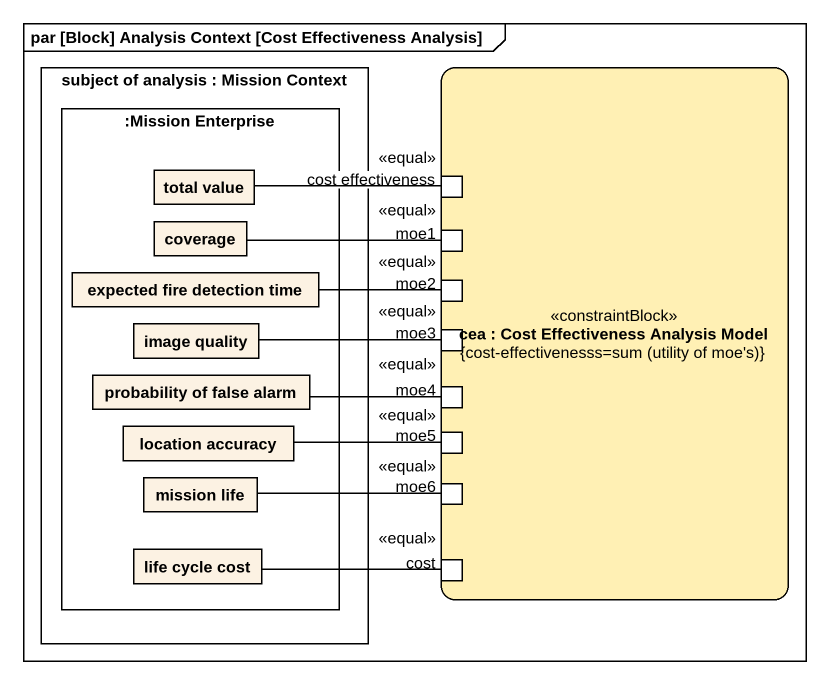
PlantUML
@startuml
mainframe par [Block] Analysis Context [Cost Effectiveness Analysis]
rectangle "subject of analysis : Mission Context" as subject_of_analysis {
  rectangle ":Mission Enterprise" as Mission_Enterprise {
    rectangle "total value" as total_value
    rectangle coverage
    rectangle "expected fire detection time" as expected_fire_detection_time
    rectangle "image quality" as image_quality
    rectangle "probability of false alarm" as probability_of_false_alarm
    rectangle "location accuracy" as location_accuracy
    rectangle "mission life" as mission_life
    rectangle "life cycle cost" as life_cycle_cost
  }
}
rectangle "cea : Cost Effectiveness Analysis Model\n{cost-effectivenesss=sum (utility of moe's)}" as cea <<constraintBlock>> #FFF0B4 {
  port "cost effectiveness" as cost_effectiveness
  port moe1
  port moe2
  port moe3
  port moe4
  port moe5
  port moe6
  port cost
}
total_value -right- cost_effectiveness : <<equal>>
coverage -right- moe1 : <<equal>>
expected_fire_detection_time -right- moe2 : <<equal>>
image_quality -right- moe3 : <<equal>>
probability_of_false_alarm -right- moe4 : <<equal>>
location_accuracy -right- moe5 : <<equal>>
mission_life -right- moe6 : <<equal>>
life_cycle_cost -right- cost : <<equal>>
@enduml
